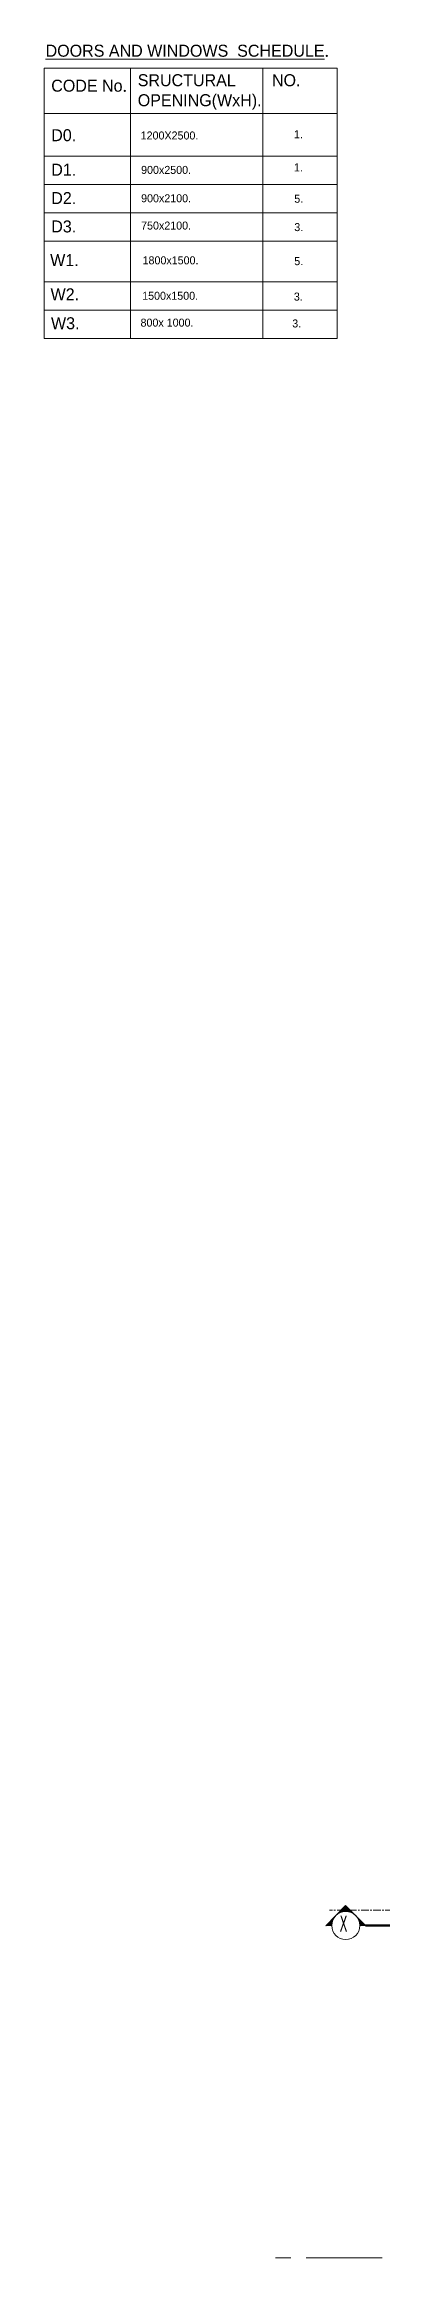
# Model space of a CAD drawing. Header units: inches. Extents: x 13362 to 219275, y -159770 to -978.
# Drawn here: x 158884 to 163105, y -134573 to -106906 of the extents above; entities that cross this region are included whole.
import ezdxf

# ---------------------------------------------------------------- set-up
doc = ezdxf.new("R2010")
doc.units = ezdxf.units.IN
doc.header["$LTSCALE"] = 15
doc.header["$MEASUREMENT"] = 0
doc.linetypes.add('CENTERX2', pattern=[101.6, 63.5, -12.7, 12.7, -12.7])
doc.layers.get('0').update_dxf_attribs({"lineweight": 0})
for name, color, linetype, lineweight in [('centerline', 8, 'CENTERX2', 9), ('Electrical', 7, 'Continuous', 0), ('GENERAL NOTE', 4, 'Continuous', 0), ('section line', 132, 'Continuous', 50), ('SECTION LINES', 60, 'CENTERX2', 60), ('text', 3, 'Continuous', 0), ('TEXTS', 3, 'Continuous', 0), ('Timber ELV 0.05', 44, 'Continuous', 5)]:
    doc.layers.add(name, color=color, linetype=linetype, lineweight=lineweight)
doc.styles.add('SS 200', font='stylu.ttf', dxfattribs={"height": 200})
doc.styles.add('ss200', font='TAHOMA.TTF', dxfattribs={"width": 0.6, "height": 300})
pattern_1 = [(45, (46631.58, -22941.6), (-127.27922, 127.27922), [])]

# ---------------------------------------------------------------- blocks, each defined once
blk = doc.blocks.new('*X192')
at = {"color": 0}
for p, q in [((218.2, 75.8), (219.8, 75.8)), ((218.4, 76), (220.4, 76)), ((218.6, 76.2), (221.2, 76.2)), ((218.8, 76.4), (222.3, 76.4)), ((219, 76.6), (223.8, 76.6)), ((219.2, 76.8), (223.8, 76.8)), ((219.4, 77), (223.8, 77)), ((219.6, 77.2), (223.8, 77.2)), ((219.8, 77.4), (223.8, 77.4)), ((220, 77.6), (223.8, 77.6)), ((220.2, 77.8), (223.8, 77.8)), ((220.4, 78), (223.8, 78)), ((220.6, 78.2), (223.8, 78.2)), ((220.8, 78.4), (223.8, 78.4)), ((221, 78.6), (223.8, 78.6)), ((221.2, 78.8), (223.8, 78.8)), ((221.4, 79), (223.8, 79)), ((221.6, 79.2), (223.8, 79.2)), ((221.8, 79.4), (223.8, 79.4)), ((222, 79.6), (223.8, 79.6)), ((222.2, 79.8), (223.8, 79.8)), ((222.4, 80), (223.8, 80)), ((222.6, 80.2), (223.8, 80.2)), ((222.8, 80.4), (223.8, 80.4)), ((223, 80.6), (223.8, 80.6)), ((223.2, 80.8), (223.8, 80.8)), ((223.4, 81), (223.8, 81)), ((223.6, 81.2), (223.8, 81.2)), ((223.8, 81.4), (223.8, 81.4)), ((207, 64.6), (211.8, 64.6)), ((207, 64.4), (211.8, 64.4)), ((207.2, 64.8), (211.8, 64.8)), ((207.2, 64.2), (211.8, 64.2)), ((207.4, 65), (211.9, 65)), ((207.4, 64), (211.9, 64)), ((207.6, 65.2), (211.9, 65.2)), ((207.6, 63.8), (211.9, 63.8)), ((207.8, 65.4), (211.9, 65.4)), ((207.8, 63.6), (211.9, 63.6)), ((208, 65.6), (211.9, 65.6)), ((208, 63.4), (211.9, 63.4)), ((208.2, 65.8), (211.9, 65.8)), ((208.2, 63.2), (211.9, 63.2)), ((208.4, 66), (211.9, 66)), ((208.4, 63), (211.9, 63)), ((208.6, 66.2), (212, 66.2)), ((208.6, 62.8), (212, 62.8)), ((208.8, 66.4), (212, 66.4)), ((208.8, 62.6), (212, 62.6)), ((209, 66.6), (212, 66.6)), ((209, 62.4), (212, 62.4)), ((209.2, 66.8), (212.1, 66.8)), ((209.2, 62.2), (212.1, 62.2)), ((209.4, 67), (212.1, 67)), ((209.4, 62), (212.1, 62)), ((209.6, 67.2), (212.2, 67.2)), ((209.6, 61.8), (212.2, 61.8)), ((209.8, 67.4), (212.2, 67.4)), ((209.8, 61.6), (212.2, 61.6)), ((210, 67.6), (212.2, 67.6)), ((210, 61.4), (212.2, 61.4)), ((210.2, 67.8), (212.3, 67.8)), ((210.2, 61.2), (212.3, 61.2)), ((210.4, 68), (212.4, 68)), ((210.4, 61), (212.4, 61)), ((210.6, 68.2), (212.4, 68.2)), ((210.6, 60.8), (212.4, 60.8)), ((210.8, 68.4), (212.5, 68.4)), ((210.8, 60.6), (212.5, 60.6)), ((211, 68.6), (212.6, 68.6)), ((211, 60.4), (212.6, 60.4)), ((211.2, 68.8), (212.6, 68.8)), ((211.2, 60.2), (212.6, 60.2)), ((211.4, 69), (212.7, 69)), ((211.4, 60), (212.7, 60)), ((211.6, 69.2), (212.8, 69.2)), ((211.6, 59.8), (212.8, 59.8)), ((211.8, 69.4), (212.9, 69.4)), ((211.8, 59.6), (212.9, 59.6)), ((212, 69.6), (213, 69.6)), ((212, 59.4), (213, 59.4)), ((212.2, 69.8), (213.1, 69.8)), ((212.2, 59.2), (213.1, 59.2)), ((212.4, 70), (213.2, 70)), ((212.4, 59), (213.2, 59)), ((212.6, 70.2), (213.3, 70.2)), ((212.6, 58.8), (213.3, 58.8)), ((212.8, 70.4), (213.4, 70.4)), ((212.8, 58.6), (213.4, 58.6)), ((213, 70.6), (213.5, 70.6)), ((213, 58.4), (213.5, 58.4)), ((213.2, 70.8), (213.6, 70.8)), ((213.2, 58.2), (213.6, 58.2)), ((213.4, 71), (213.8, 71)), ((213.4, 58), (213.8, 58)), ((213.6, 71.2), (213.9, 71.2)), ((213.6, 57.8), (213.9, 57.8)), ((213.8, 71.4), (214, 71.4)), ((213.8, 57.6), (214, 57.6)), ((214, 71.6), (214.2, 71.6)), ((214, 57.4), (214.2, 57.4)), ((214.2, 71.8), (214.3, 71.8)), ((214.2, 57.2), (214.3, 57.2)), ((214.4, 72), (214.5, 72)), ((214.4, 57), (214.5, 57)), ((214.6, 72.2), (214.6, 72.2)), ((214.6, 56.8), (214.6, 56.8)), ((214.8, 72.4), (214.8, 72.4)), ((215, 72.6), (215, 72.6)), ((215.2, 72.8), (215.2, 72.8)), ((215.6, 73.2), (215.6, 73.2)), ((215.8, 73.4), (215.8, 73.4)), ((216, 73.6), (216, 73.6)), ((216.2, 73.8), (216.3, 73.8)), ((216.4, 74), (216.5, 74)), ((216.6, 74.2), (216.8, 74.2)), ((216.8, 74.4), (217.1, 74.4)), ((217, 74.6), (217.4, 74.6)), ((217.2, 74.8), (217.7, 74.8)), ((217.4, 75), (218, 75)), ((217.6, 75.2), (218.4, 75.2)), ((217.8, 75.4), (218.8, 75.4)), ((218, 75.6), (219.3, 75.6)), ((214.8, 56.6), (214.8, 56.6)), ((215, 56.4), (215, 56.4)), ((215.2, 56.2), (215.2, 56.2)), ((215.6, 55.8), (215.6, 55.8)), ((215.8, 55.6), (215.8, 55.6)), ((216, 55.4), (216, 55.4)), ((216.2, 55.2), (216.3, 55.2)), ((216.4, 55), (216.5, 55)), ((216.6, 54.8), (216.8, 54.8)), ((216.8, 54.6), (217.1, 54.6)), ((217, 54.4), (217.4, 54.4)), ((217.2, 54.2), (217.7, 54.2)), ((217.4, 54), (218, 54)), ((217.6, 53.8), (218.4, 53.8)), ((217.8, 53.6), (218.8, 53.6)), ((218, 53.4), (219.3, 53.4)), ((218.2, 53.2), (219.8, 53.2)), ((218.4, 53), (220.4, 53)), ((218.6, 52.8), (221.2, 52.8)), ((218.8, 52.6), (222.3, 52.6)), ((219, 52.4), (223.8, 52.4)), ((219.2, 52.2), (223.8, 52.2)), ((219.4, 52), (223.8, 52)), ((219.6, 51.8), (223.8, 51.8)), ((219.8, 51.6), (223.8, 51.6)), ((220, 51.4), (223.8, 51.4)), ((220.2, 51.2), (223.8, 51.2)), ((220.4, 51), (223.8, 51)), ((220.6, 50.8), (223.8, 50.8)), ((220.8, 50.6), (223.8, 50.6)), ((221, 50.4), (223.8, 50.4)), ((221.2, 50.2), (223.8, 50.2)), ((221.4, 50), (223.8, 50)), ((221.6, 49.8), (223.8, 49.8)), ((221.8, 49.6), (223.8, 49.6)), ((222, 49.4), (223.8, 49.4)), ((222.2, 49.2), (223.8, 49.2)), ((222.4, 49), (223.8, 49)), ((222.6, 48.8), (223.8, 48.8)), ((222.8, 48.6), (223.8, 48.6)), ((223, 48.4), (223.8, 48.4)), ((223.2, 48.2), (223.8, 48.2)), ((223.4, 48), (223.8, 48)), ((223.6, 47.8), (223.8, 47.8)), ((223.8, 47.6), (223.8, 47.6))]:
    blk.add_line(p, q, dxfattribs=at)
blk = doc.blocks.new('DETCO 2')
at = {"layer": 'GENERAL NOTE', "color": 7}
for p, q in [((-12, 17), (-29, 0)), ((-24, 0), (-29, 0)), ((-12, 17), (5, 0)), ((0, 0), (5, 0))]:
    blk.add_line(p, q, dxfattribs=at)
blk.add_circle((-12, 0), 12, dxfattribs=at)
at = {"layer": 'GENERAL NOTE', "color": 3, "rotation": 270}
blk.add_blockref('*X192', (-76.5, 223.8), dxfattribs=at)

msp = doc.modelspace()

# ---------------------------------------------------------------- hatches: boundary and pattern name
at = {"layer": 'Electrical'}
h = msp.add_hatch(dxfattribs=at)
h.set_pattern_fill('MASONRY_BLOCK', color=8, style=0, pattern_type=2)
h.set_pattern_definition(pattern_1)
h.paths.add_polyline_path([(161277.3, -106905.9), (161127.3, -106905.9)], flags=0)
h = msp.add_hatch(dxfattribs=at)
h.set_pattern_fill('MASONRY_BLOCK', color=8, style=0, pattern_type=2)
h.set_pattern_definition(pattern_1)
h.paths.add_polyline_path([(162027.3, -116580.9), (162177.3, -116580.9)], flags=0)

# ---------------------------------------------------------------- linework, layer by layer
at = {"layer": 'centerline', "ltscale": 0.099}
msp.add_line((174860.8, -130229.9), (162449.5, -130229.9), dxfattribs=at)
at = {"layer": 'centerline'}
msp.add_line((166158.2, -134573.3), (161693, -134573.3), dxfattribs=at)
at = {"layer": 'SECTION LINES', "ltscale": 0.02}
msp.add_line((162903.3, -130419.3), (165032.8, -130419.3), dxfattribs=at)
at = {"layer": 'Timber ELV 0.05', "ltscale": 7.5}
for p, q in [((158884.3, -107203.3), (162545.8, -107203.3)), ((158884.3, -107203.3), (158884.3, -110584.9)), ((159963.7, -107203.3), (159963.7, -110584.9)), ((159963.7, -107203.3), (159963.7, -110584.9)), ((161618.1, -107203.3), (161618.1, -110584.9)), ((162545.8, -107203.3), (162545.8, -110584.9)), ((158884.3, -107772.1), (162545.8, -107772.1)), ((159314.4, -107772.1), (162545.8, -107772.1)), ((160664.4, -107772.1), (162545.8, -107772.1)), ((158884.3, -108304.7), (162545.8, -108304.7)), ((158884.3, -108659.2), (162545.8, -108659.2)), ((158884.3, -109013.7), (162545.8, -109013.7)), ((158884.3, -109368.2), (162545.8, -109368.2)), ((158884.3, -109875.9), (162545.8, -109875.9)), ((158884.3, -110230.4), (162545.8, -110230.4)), ((158884.3, -110584.9), (162545.8, -110584.9))]:
    msp.add_line(p, q, dxfattribs=at)

# ---------------------------------------------------------------- block references
at = {"layer": 'section line', "xscale": 14.63039999999156, "yscale": 14.63039999999455, "zscale": 14.6304, "rotation": 0.3918519385615899}
msp.add_blockref('DETCO 2', (162830.6, -130419.8), dxfattribs=at)

# ---------------------------------------------------------------- texts
at = {"layer": 'text', "insert": (162578.2, -130297.6), "char_height": 200, "attachment_point": 1, "style": 'ss200'}
msp.add_mtext('X', dxfattribs=at)
at = {"layer": 'TEXTS', "attachment_point": 1, "style": 'SS 200'}
for s, insert, char_height, width in [('{\\LDOORS AND WINDOWS  SCHEDULE\\fRomantic|b0|i0|c2|p2;\\l.}', (158901.3, -106911.5), 150, 3794.755), ('CODE No{\\fRomantic|b0|i0|c2|p2;.}', (158971.7, -107348.7), 150, 2012.2), ('SRUCTURAL OPENING(WxH).', (160053.4, -107280.1), 150, 2012.2), ('NO.', (161732, -107280.1), 150, 2012.2), ('D0.', (158971.7, -107967.4), 150, 2012.2), ('1200X2500.', (160090.2, -107996), 100, 2012.2), ('1.', (162006.7, -107981.8), 100, 2012.2), ('D1.', (158971.7, -108399), 150, 2012.2), ('900x2500.', (160095.6, -108426.4), 100, 2012.2), ('1.', (162006.7, -108395.4), 100, 2012.2), ('D2.', (158971.7, -108753.5), 150, 2012.2), ('900x2100.', (160095.6, -108781), 100, 2012.2), ('5.', (162011.1, -108786.7), 100, 2012.2), ('D3.', (158971.7, -109108), 150, 2012.2), ('750x2100.', (160095.6, -109122), 100, 2012.2), ('3.', (162011.1, -109141.2), 100, 2012.2), ('W1.', (158958.3, -109529.2), 150, 2012.2), ('1800x1500.', (160114.1, -109556.6), 100, 2012.2), ('5.', (162011.1, -109567), 100, 2012.2), ('W2.', (158963.4, -109956.7), 150, 2012.2), ('1500x1500.', (160109, -109999.4), 100, 2012.2), ('3.', (162006, -110009.7), 100, 2012.2), ('W3.', (158968.5, -110318), 150, 2012.2), ('800x 1000.', (160088.6, -110335.2), 100, 2012.2), ('3.', (161985.6, -110345.6), 100, 2012.2)]:
    msp.add_mtext(s, dxfattribs=dict(at, insert=insert, char_height=char_height, width=width))

doc.saveas('drawing.dxf')
